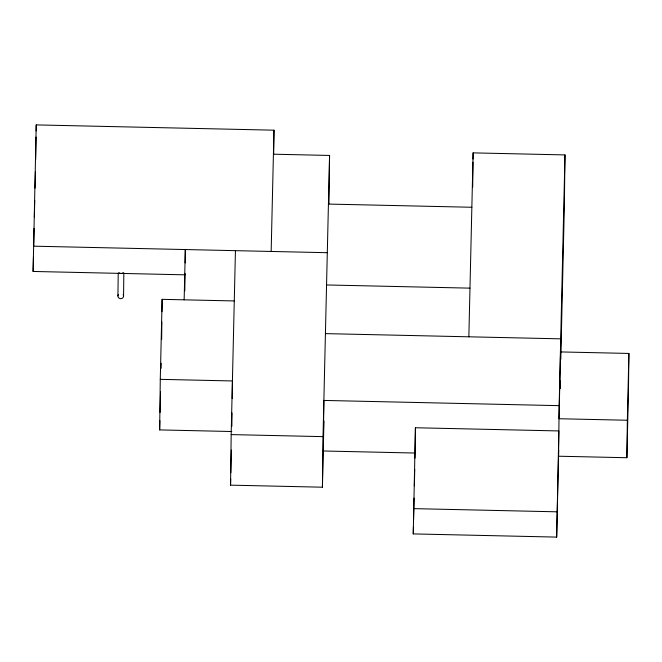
<?xml version="1.0" encoding="UTF-8"?>
<svg xmlns="http://www.w3.org/2000/svg" width="662" height="662" viewBox="0 0 662 662"><rect width="100%" height="100%" fill="white"/><g stroke="black" fill="none" stroke-linecap="round" stroke-linejoin="round"><path stroke-width="0.99" d="M185.054 274.829L33.1 271.453L36.22 124.903L273.977 130.182L273.679 154.453M36.071 137.034L35.698 159.434M36.145 130.968L36.22 124.903M117.919 295.939L118.217 273.572M123.554 296.063L123.835 272.951M231.799 431.516L159.658 429.911L160.278 379.351L162.132 299.34L234.274 300.945M161.644 339.581L161.859 322.038M161.983 311.719L162.132 299.34M184.814 290.825L185.029 273.282M185.153 262.963L185.319 249.549L184.152 299.828M323.279 449.994L322.419 487.199L230.558 485.155L231.17 434.595L235.44 250.658M231.865 426.353L232.031 412.939M232.205 398.499L232.42 380.956L160.278 379.351M322.419 487.199L323.031 436.639L329.56 155.446L273.423 154.205M328.964 203.946L329.56 155.446M413.245 533.911L415.43 427.751L558.852 430.937L556.668 537.097L413.245 533.911L413.411 526.745M415 458.145L415.43 427.751M472.701 186.924L473.007 162.157M473.04 159.062L473.115 152.872L564.984 154.916L564.363 205.477L560.788 359.441M564.984 154.916L559.167 405.657L558.546 456.217L626.889 457.732L628.445 390.928L628.9 353.442L560.557 351.927L559.001 418.732L627.353 420.246L626.889 457.732M560.201 381.155L560.11 388.395L560.284 381.138M560.457 360.029L560.714 338.845L325.423 333.623M33.1 271.453L33.431 257.063M33.696 245.759L34.101 228.291M34.366 216.987L34.747 200.536M35.028 188.207L35.409 171.764M159.658 429.911L159.873 420.684M160.063 412.476L160.543 391.962M161.089 368.362L161.205 363.231M230.558 485.155L230.699 478.957M230.839 472.759L231.369 450.019M271.163 251.452L273.977 130.182M323.495 440.71L323.95 421.065M413.576 519.579L414.073 498.081M414.362 485.792L414.743 469.408M468.853 336.809L473.115 152.872M556.668 537.097L558.687 450.052M559.456 417.159L559.522 414.073M627.353 420.246L628.9 353.442M328.426 204.078L471.857 207.264M33.406 246.173L327.301 252.702M326.556 284.958L469.979 288.144M559.167 405.657L323.875 400.427L323.255 450.988L415.099 453.031M231.17 434.595L323.031 436.639M413.551 508.631L556.982 511.817M123.132 294.582A2.822 2.689 0.7 0 1 122.544 298.065A2.822 2.689 0.7 0 1 118.846 297.983A2.822 2.689 0.7 0 1 118.415 294.474M123.182 272.636A2.822 2.689 0.7 0 1 118.821 272.529"/></g></svg>
